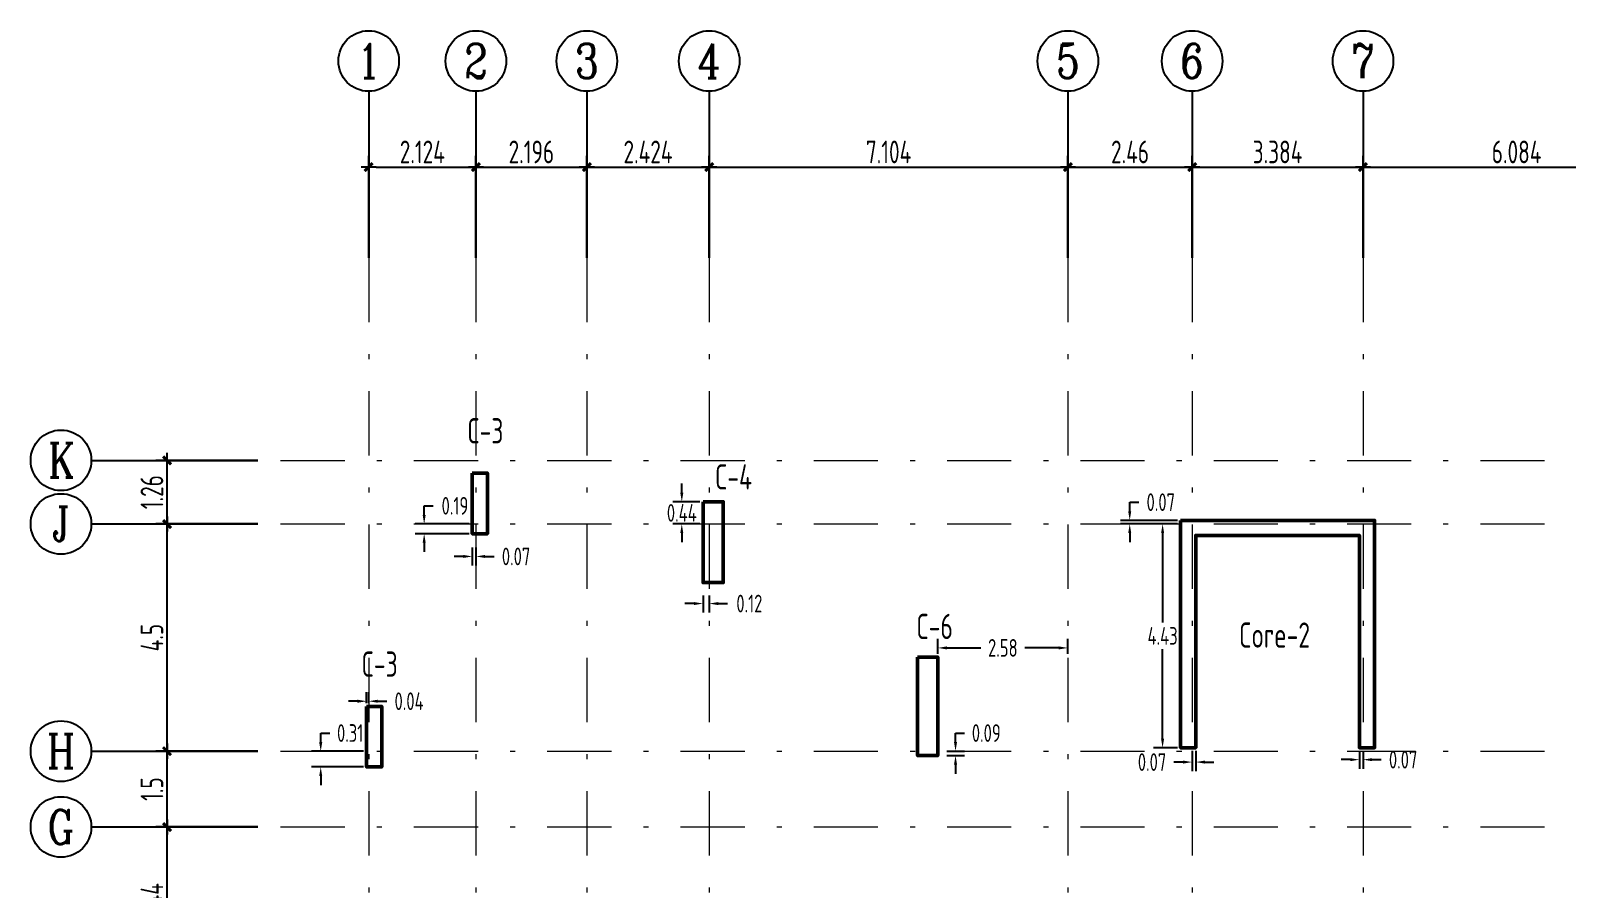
# Model space of a CAD drawing. Header units: metres. Extents: x 0 to 435, y 0 to 273.
# Drawn here: x 253.26 to 283.67, y 37.5 to 54.48 of the extents above; entities that cross this region are included whole.
import ezdxf
from ezdxf.enums import TextEntityAlignment as Align

# ---------------------------------------------------------------- set-up
doc = ezdxf.new("R2010")
doc.units = ezdxf.units.M
doc.header["$MEASUREMENT"] = 0
doc.linetypes.add('B4-PLANS$0$DASHDOT', pattern=[25.4, 12.7, -6.35, 0, -6.35])
doc.layers.get('0').update_dxf_attribs({"plot": 0})
for name, color, linetype in [('Columns', 2, 'Continuous'), ('S-Walls', 4, 'Continuous'), ('YQ_AXIS', 3, 'Continuous'), ('YQ_DIM', 3, 'Continuous')]:
    doc.layers.add(name, color=color, linetype=linetype)
doc.layers.add('Dote', color=1, linetype='B4-PLANS$0$DASHDOT', lineweight=15)
doc.styles.add('YQ_AXIS', font='COMPLEX.SHX', dxfattribs={"width": 0.8, "bigfont": 'GBCBIG.SHX'})
doc.styles.add('YQ_DIM', font='SUPEROS.SHX', dxfattribs={"width": 0.8, "bigfont": 'HZDX.SHX'})
doc.styles.add('YQ_TEXT', font='SUPEROS.SHX', dxfattribs={"width": 0.8, "bigfont": 'HZDX.SHX'})
doc.dimstyles.new('Col Coor', dxfattribs={"dimscale": 0, "dimtxt": 0.35, "dimasz": 0.18, "dimexe": 0.18, "dimexo": 0.0625, "dimgap": 0.09, "dimtad": 0, "dimtih": 1, "dimtoh": 1, "dimzin": 0, "dimdsep": 46, "dimtxsty": 'YQ_DIM', "dimcen": 0.09, "dimclrt": 256, "dimadec": 0, "dimazin": 0, "dimtfac": 1, "dimtofl": 0, "dimtmove": 0, "dimatfit": 3, "dimfxl": 1, "dimtolj": 1, "dimtzin": 0, "dimarcsym": 0})
doc.dimstyles.new('yqm0_150', dxfattribs={"dimscale": 0.15, "dimtxt": 3, "dimasz": 1, "dimexe": 1.5, "dimexo": 3, "dimgap": 0.5, "dimtad": 1, "dimdec": 3, "dimdsep": 46, "dimtxsty": 'YQ_DIM', "dimblk": 'YQTICK', "dimcen": 0, "dimclrd": 256, "dimclre": 256, "dimclrt": 7, "dimadec": 1, "dimazin": 2, "dimtfac": 1, "dimtdec": 4, "dimtix": 1, "dimtmove": 2, "dimatfit": 2, "dimfxl": 1, "dimtolj": 1, "dimtzin": 0, "dimarcsym": 0})

# ---------------------------------------------------------------- blocks, each defined once
blk = doc.blocks.new('YQTICK')
blk.add_line((-1, 0), (1, 0))
at = {"const_width": 0.4}
blk.add_lwpolyline([(0.53, 0.53), (-0.53, -0.53)], dxfattribs=at)
blk = doc.blocks.new('*D805')
at = {"layer": 'Defpoints', "color": 0, "transparency": 16777216}
for p in [(255.956, 38.716), (258.206, 38.716), (258.206, 35.572)]:
    blk.add_point(p, dxfattribs=at)
at = {"layer": 'YQ_DIM', "lineweight": -2, "transparency": 16777216}
for p, q in [((257.756, 38.716), (255.731, 38.716)), ((255.956, 35.722), (255.956, 38.566)), ((257.756, 35.572), (255.731, 35.572))]:
    blk.add_line(p, q, dxfattribs=at)
at = {"layer": 'YQ_DIM', "lineweight": -2, "transparency": 16777216, "xscale": 0.15, "yscale": 0.15, "zscale": 0.15}
for p, rotation in [((255.956, 38.716), 90), ((255.956, 35.572), 270)]:
    blk.add_blockref('YQTICK', p, dxfattribs=dict(at, rotation=rotation))
at = {"layer": 'YQ_DIM', "color": 7, "transparency": 16777216, "insert": (255.656, 37.144), "char_height": 0.45, "attachment_point": 5, "rotation": 90, "style": 'YQ_DIM'}
blk.add_mtext('\\A1;3.144', dxfattribs=at)
blk = doc.blocks.new('*D806')
at = {"layer": 'Defpoints', "color": 0, "transparency": 16777216}
for p in [(255.956, 40.216), (258.206, 40.216), (258.206, 38.716)]:
    blk.add_point(p, dxfattribs=at)
at = {"layer": 'YQ_DIM', "lineweight": -2, "transparency": 16777216}
for p, q in [((257.756, 40.216), (255.731, 40.216)), ((255.956, 38.866), (255.956, 40.066)), ((257.756, 38.716), (255.731, 38.716))]:
    blk.add_line(p, q, dxfattribs=at)
at = {"layer": 'YQ_DIM', "lineweight": -2, "transparency": 16777216, "xscale": 0.15, "yscale": 0.15, "zscale": 0.15}
for p, rotation in [((255.956, 40.216), 90), ((255.956, 38.716), 270)]:
    blk.add_blockref('YQTICK', p, dxfattribs=dict(at, rotation=rotation))
at = {"layer": 'YQ_DIM', "color": 7, "transparency": 16777216, "insert": (255.656, 39.466), "char_height": 0.45, "attachment_point": 5, "rotation": 90, "style": 'YQ_DIM'}
blk.add_mtext('\\A1;1.5', dxfattribs=at)
blk = doc.blocks.new('*D807')
at = {"layer": 'Defpoints', "color": 0, "transparency": 16777216}
for p in [(255.956, 44.716), (258.206, 44.716), (258.206, 40.216)]:
    blk.add_point(p, dxfattribs=at)
at = {"layer": 'YQ_DIM', "lineweight": -2, "transparency": 16777216}
for p, q in [((257.756, 44.716), (255.731, 44.716)), ((255.956, 40.366), (255.956, 44.566)), ((257.756, 40.216), (255.731, 40.216))]:
    blk.add_line(p, q, dxfattribs=at)
at = {"layer": 'YQ_DIM', "lineweight": -2, "transparency": 16777216, "xscale": 0.15, "yscale": 0.15, "zscale": 0.15}
for p, rotation in [((255.956, 44.716), 90), ((255.956, 40.216), 270)]:
    blk.add_blockref('YQTICK', p, dxfattribs=dict(at, rotation=rotation))
at = {"layer": 'YQ_DIM', "color": 7, "transparency": 16777216, "insert": (255.656, 42.466), "char_height": 0.45, "attachment_point": 5, "rotation": 90, "style": 'YQ_DIM'}
blk.add_mtext('\\A1;4.5', dxfattribs=at)
blk = doc.blocks.new('*D808')
at = {"layer": 'Defpoints', "color": 0, "transparency": 16777216}
for p in [(255.956, 45.976), (258.206, 45.976), (258.206, 44.716)]:
    blk.add_point(p, dxfattribs=at)
at = {"layer": 'YQ_DIM', "lineweight": -2, "transparency": 16777216}
for p, q in [((257.756, 45.976), (255.731, 45.976)), ((255.956, 44.866), (255.956, 45.826)), ((257.756, 44.716), (255.731, 44.716))]:
    blk.add_line(p, q, dxfattribs=at)
at = {"layer": 'YQ_DIM', "lineweight": -2, "transparency": 16777216, "xscale": 0.15, "yscale": 0.15, "zscale": 0.15}
for p, rotation in [((255.956, 45.976), 90), ((255.956, 44.716), 270)]:
    blk.add_blockref('YQTICK', p, dxfattribs=dict(at, rotation=rotation))
at = {"layer": 'YQ_DIM', "color": 7, "transparency": 16777216, "insert": (255.656, 45.346), "char_height": 0.45, "attachment_point": 5, "rotation": 90, "style": 'YQ_DIM'}
blk.add_mtext('\\A1;1.26', dxfattribs=at)
blk = doc.blocks.new('*D794')
at = {"layer": 'Defpoints', "color": 0, "transparency": 16777216}
for p in [(262.073, 51.783), (259.949, 49.533), (262.073, 49.533)]:
    blk.add_point(p, dxfattribs=at)
at = {"layer": 'YQ_DIM', "lineweight": -2, "transparency": 16777216}
for p, q in [((259.949, 49.983), (259.949, 52.008)), ((262.073, 49.983), (262.073, 52.008)), ((260.099, 51.783), (261.923, 51.783))]:
    blk.add_line(p, q, dxfattribs=at)
at = {"layer": 'YQ_DIM', "lineweight": -2, "transparency": 16777216, "xscale": 0.15, "yscale": 0.15, "zscale": 0.15, "rotation": 180}
blk.add_blockref('YQTICK', (259.949, 51.783), dxfattribs=at)
at = {"layer": 'YQ_DIM', "lineweight": -2, "transparency": 16777216, "xscale": 0.15, "yscale": 0.15, "zscale": 0.15}
blk.add_blockref('YQTICK', (262.073, 51.783), dxfattribs=at)
at = {"layer": 'YQ_DIM', "color": 7, "transparency": 16777216, "insert": (261.011, 52.083), "char_height": 0.45, "attachment_point": 5, "style": 'YQ_DIM'}
blk.add_mtext('\\A1;2.124', dxfattribs=at)
blk = doc.blocks.new('*D795')
at = {"layer": 'Defpoints', "color": 0, "transparency": 16777216}
for p in [(264.269, 51.783), (262.073, 49.533), (264.269, 49.533)]:
    blk.add_point(p, dxfattribs=at)
at = {"layer": 'YQ_DIM', "lineweight": -2, "transparency": 16777216}
for p, q in [((262.073, 49.983), (262.073, 52.008)), ((264.269, 49.983), (264.269, 52.008)), ((262.223, 51.783), (264.119, 51.783))]:
    blk.add_line(p, q, dxfattribs=at)
at = {"layer": 'YQ_DIM', "lineweight": -2, "transparency": 16777216, "xscale": 0.15, "yscale": 0.15, "zscale": 0.15, "rotation": 180}
blk.add_blockref('YQTICK', (262.073, 51.783), dxfattribs=at)
at = {"layer": 'YQ_DIM', "lineweight": -2, "transparency": 16777216, "xscale": 0.15, "yscale": 0.15, "zscale": 0.15}
blk.add_blockref('YQTICK', (264.269, 51.783), dxfattribs=at)
at = {"layer": 'YQ_DIM', "color": 7, "transparency": 16777216, "insert": (263.171, 52.083), "char_height": 0.45, "attachment_point": 5, "style": 'YQ_DIM'}
blk.add_mtext('\\A1;2.196', dxfattribs=at)
blk = doc.blocks.new('*D796')
at = {"layer": 'Defpoints', "color": 0, "transparency": 16777216}
for p in [(266.693, 51.783), (264.269, 49.533), (266.693, 49.533)]:
    blk.add_point(p, dxfattribs=at)
at = {"layer": 'YQ_DIM', "lineweight": -2, "transparency": 16777216}
for p, q in [((264.269, 49.983), (264.269, 52.008)), ((266.693, 49.983), (266.693, 52.008)), ((264.419, 51.783), (266.543, 51.783))]:
    blk.add_line(p, q, dxfattribs=at)
at = {"layer": 'YQ_DIM', "lineweight": -2, "transparency": 16777216, "xscale": 0.15, "yscale": 0.15, "zscale": 0.15, "rotation": 180}
blk.add_blockref('YQTICK', (264.269, 51.783), dxfattribs=at)
at = {"layer": 'YQ_DIM', "lineweight": -2, "transparency": 16777216, "xscale": 0.15, "yscale": 0.15, "zscale": 0.15}
blk.add_blockref('YQTICK', (266.693, 51.783), dxfattribs=at)
at = {"layer": 'YQ_DIM', "color": 7, "transparency": 16777216, "insert": (265.481, 52.083), "char_height": 0.45, "attachment_point": 5, "style": 'YQ_DIM'}
blk.add_mtext('\\A1;2.424', dxfattribs=at)
blk = doc.blocks.new('*D797')
at = {"layer": 'Defpoints', "color": 0, "transparency": 16777216}
for p in [(273.797, 51.783), (266.693, 49.533), (273.797, 49.533)]:
    blk.add_point(p, dxfattribs=at)
at = {"layer": 'YQ_DIM', "lineweight": -2, "transparency": 16777216}
for p, q in [((266.693, 49.983), (266.693, 52.008)), ((273.797, 49.983), (273.797, 52.008)), ((266.843, 51.783), (273.647, 51.783))]:
    blk.add_line(p, q, dxfattribs=at)
at = {"layer": 'YQ_DIM', "lineweight": -2, "transparency": 16777216, "xscale": 0.15, "yscale": 0.15, "zscale": 0.15, "rotation": 180}
blk.add_blockref('YQTICK', (266.693, 51.783), dxfattribs=at)
at = {"layer": 'YQ_DIM', "lineweight": -2, "transparency": 16777216, "xscale": 0.15, "yscale": 0.15, "zscale": 0.15}
blk.add_blockref('YQTICK', (273.797, 51.783), dxfattribs=at)
at = {"layer": 'YQ_DIM', "color": 7, "transparency": 16777216, "insert": (270.245, 52.083), "char_height": 0.45, "attachment_point": 5, "style": 'YQ_DIM'}
blk.add_mtext('\\A1;7.104', dxfattribs=at)
blk = doc.blocks.new('*D798')
at = {"layer": 'Defpoints', "color": 0, "transparency": 16777216}
for p in [(276.257, 51.783), (273.797, 49.533), (276.257, 49.533)]:
    blk.add_point(p, dxfattribs=at)
at = {"layer": 'YQ_DIM', "lineweight": -2, "transparency": 16777216}
for p, q in [((273.797, 49.983), (273.797, 52.008)), ((276.257, 49.983), (276.257, 52.008)), ((273.947, 51.783), (276.107, 51.783))]:
    blk.add_line(p, q, dxfattribs=at)
at = {"layer": 'YQ_DIM', "lineweight": -2, "transparency": 16777216, "xscale": 0.15, "yscale": 0.15, "zscale": 0.15, "rotation": 180}
blk.add_blockref('YQTICK', (273.797, 51.783), dxfattribs=at)
at = {"layer": 'YQ_DIM', "lineweight": -2, "transparency": 16777216, "xscale": 0.15, "yscale": 0.15, "zscale": 0.15}
blk.add_blockref('YQTICK', (276.257, 51.783), dxfattribs=at)
at = {"layer": 'YQ_DIM', "color": 7, "transparency": 16777216, "insert": (275.027, 52.083), "char_height": 0.45, "attachment_point": 5, "style": 'YQ_DIM'}
blk.add_mtext('\\A1;2.46', dxfattribs=at)
blk = doc.blocks.new('*D799')
at = {"layer": 'Defpoints', "color": 0, "transparency": 16777216}
for p in [(279.641, 51.783), (276.257, 49.533), (279.641, 49.533)]:
    blk.add_point(p, dxfattribs=at)
at = {"layer": 'YQ_DIM', "lineweight": -2, "transparency": 16777216}
for p, q in [((276.257, 49.983), (276.257, 52.008)), ((279.641, 49.983), (279.641, 52.008)), ((276.407, 51.783), (279.491, 51.783))]:
    blk.add_line(p, q, dxfattribs=at)
at = {"layer": 'YQ_DIM', "lineweight": -2, "transparency": 16777216, "xscale": 0.15, "yscale": 0.15, "zscale": 0.15, "rotation": 180}
blk.add_blockref('YQTICK', (276.257, 51.783), dxfattribs=at)
at = {"layer": 'YQ_DIM', "lineweight": -2, "transparency": 16777216, "xscale": 0.15, "yscale": 0.15, "zscale": 0.15}
blk.add_blockref('YQTICK', (279.641, 51.783), dxfattribs=at)
at = {"layer": 'YQ_DIM', "color": 7, "transparency": 16777216, "insert": (277.949, 52.083), "char_height": 0.45, "attachment_point": 5, "style": 'YQ_DIM'}
blk.add_mtext('\\A1;3.384', dxfattribs=at)
blk = doc.blocks.new('*D765')
at = {"layer": 'Defpoints', "color": 0, "transparency": 16777216}
for p in [(285.725, 51.783), (279.641, 49.533), (285.725, 49.533)]:
    blk.add_point(p, dxfattribs=at)
at = {"layer": 'YQ_DIM', "lineweight": -2, "transparency": 16777216}
for p, q in [((279.641, 49.983), (279.641, 52.008)), ((285.725, 49.983), (285.725, 52.008)), ((279.791, 51.783), (285.575, 51.783))]:
    blk.add_line(p, q, dxfattribs=at)
at = {"layer": 'YQ_DIM', "lineweight": -2, "transparency": 16777216, "xscale": 0.15, "yscale": 0.15, "zscale": 0.15, "rotation": 180}
blk.add_blockref('YQTICK', (279.641, 51.783), dxfattribs=at)
at = {"layer": 'YQ_DIM', "lineweight": -2, "transparency": 16777216, "xscale": 0.15, "yscale": 0.15, "zscale": 0.15}
blk.add_blockref('YQTICK', (285.725, 51.783), dxfattribs=at)
at = {"layer": 'YQ_DIM', "color": 7, "transparency": 16777216, "insert": (282.683, 52.083), "char_height": 0.45, "attachment_point": 5, "style": 'YQ_DIM'}
blk.add_mtext('\\A1;6.084', dxfattribs=at)
blk = doc.blocks.new('*D1250')
at = {"layer": 'Columns', "color": 0, "lineweight": -2, "transparency": 16777216}
for p, q in [((271.571, 40.396), (271.571, 40.576)), ((271.571, 40.576), (271.751, 40.576)), ((271.396, 40.216), (271.751, 40.216)), ((271.396, 40.129), (271.751, 40.129)), ((271.571, 39.949), (271.571, 39.769))]:
    blk.add_line(p, q, dxfattribs=at)
at = {"layer": 'Columns', "color": 0, "transparency": 16777216}
for points in [[(271.541, 40.396), (271.601, 40.396), (271.571, 40.216)], [(271.541, 39.949), (271.601, 39.949), (271.571, 40.129)]]:
    blk.add_solid(points, dxfattribs=at)
at = {"layer": 'Defpoints', "color": 0, "transparency": 16777216}
for p in [(271.334, 40.216), (271.571, 40.216), (271.334, 40.129)]:
    blk.add_point(p, dxfattribs=at)
at = {"layer": 'Columns', "transparency": 16777216, "insert": (272.18, 40.576), "char_height": 0.35, "attachment_point": 5, "style": 'YQ_DIM'}
blk.add_mtext('\\A1;0.09', dxfattribs=at)
blk = doc.blocks.new('*D1251')
at = {"layer": 'Columns', "color": 0, "lineweight": -2, "transparency": 16777216}
for p, q in [((266.15, 45.336), (266.15, 45.516)), ((266.509, 45.156), (265.97, 45.156)), ((266.509, 44.716), (265.97, 44.716)), ((266.15, 44.536), (266.15, 44.356))]:
    blk.add_line(p, q, dxfattribs=at)
at = {"layer": 'Columns', "color": 0, "transparency": 16777216}
for points in [[(266.12, 45.336), (266.18, 45.336), (266.15, 45.156)], [(266.12, 44.536), (266.18, 44.536), (266.15, 44.716)]]:
    blk.add_solid(points, dxfattribs=at)
at = {"layer": 'Defpoints', "color": 0, "transparency": 16777216}
for p in [(266.571, 45.156), (266.15, 44.716), (266.571, 44.716)]:
    blk.add_point(p, dxfattribs=at)
at = {"layer": 'Columns', "transparency": 16777216, "insert": (266.15, 44.936), "char_height": 0.35, "attachment_point": 5, "style": 'YQ_DIM'}
blk.add_mtext('\\A1;0.44', dxfattribs=at)
blk = doc.blocks.new('*D1252')
at = {"layer": 'Columns', "color": 0, "lineweight": -2, "transparency": 16777216}
for p, q in [((266.571, 43.302), (266.571, 42.96)), ((266.693, 43.302), (266.693, 42.96)), ((266.391, 43.14), (266.211, 43.14)), ((266.873, 43.14), (267.053, 43.14))]:
    blk.add_line(p, q, dxfattribs=at)
at = {"layer": 'Columns', "color": 0, "transparency": 16777216}
for points in [[(266.391, 43.17), (266.391, 43.11), (266.571, 43.14)], [(266.873, 43.17), (266.873, 43.11), (266.693, 43.14)]]:
    blk.add_solid(points, dxfattribs=at)
at = {"layer": 'Defpoints', "color": 0, "transparency": 16777216}
for p in [(266.571, 43.365), (266.693, 43.365), (266.693, 43.14)]:
    blk.add_point(p, dxfattribs=at)
at = {"layer": 'Columns', "transparency": 16777216, "insert": (267.488, 43.14), "char_height": 0.35, "attachment_point": 5, "style": 'YQ_DIM'}
blk.add_mtext('\\A1;0.12', dxfattribs=at)
blk = doc.blocks.new('*D1253')
at = {"layer": 'Columns', "color": 0, "lineweight": -2, "transparency": 16777216}
for p, q in [((262.001, 44.251), (262.001, 43.893)), ((262.073, 44.251), (262.073, 43.893)), ((261.821, 44.073), (261.641, 44.073)), ((262.253, 44.073), (262.433, 44.073))]:
    blk.add_line(p, q, dxfattribs=at)
at = {"layer": 'Columns', "color": 0, "transparency": 16777216}
for points in [[(261.821, 44.103), (261.821, 44.043), (262.001, 44.073)], [(262.253, 44.103), (262.253, 44.043), (262.073, 44.073)]]:
    blk.add_solid(points, dxfattribs=at)
at = {"layer": 'Defpoints', "color": 0, "transparency": 16777216}
for p in [(262.001, 44.313), (262.073, 44.313), (262.073, 44.073)]:
    blk.add_point(p, dxfattribs=at)
at = {"layer": 'Columns', "transparency": 16777216, "insert": (262.868, 44.073), "char_height": 0.35, "attachment_point": 5, "style": 'YQ_DIM'}
blk.add_mtext('\\A1;0.07', dxfattribs=at)
blk = doc.blocks.new('*D1254')
at = {"layer": 'Columns', "color": 0, "lineweight": -2, "transparency": 16777216}
for p, q in [((261.048, 44.896), (261.048, 45.076)), ((261.048, 45.076), (261.228, 45.076)), ((261.939, 44.716), (260.868, 44.716)), ((261.939, 44.524), (260.868, 44.524)), ((261.048, 44.344), (261.048, 44.164))]:
    blk.add_line(p, q, dxfattribs=at)
at = {"layer": 'Columns', "color": 0, "transparency": 16777216}
for points in [[(261.018, 44.896), (261.078, 44.896), (261.048, 44.716)], [(261.018, 44.344), (261.078, 44.344), (261.048, 44.524)]]:
    blk.add_solid(points, dxfattribs=at)
at = {"layer": 'Defpoints', "color": 0, "transparency": 16777216}
for p in [(261.048, 44.716), (262.001, 44.716), (262.001, 44.524)]:
    blk.add_point(p, dxfattribs=at)
at = {"layer": 'Columns', "transparency": 16777216, "insert": (261.657, 45.076), "char_height": 0.35, "attachment_point": 5, "style": 'YQ_DIM'}
blk.add_mtext('\\A1;0.19', dxfattribs=at)
blk = doc.blocks.new('*D1255')
at = {"layer": 'Columns', "color": 0, "lineweight": -2, "transparency": 16777216}
for p, q in [((259.907, 41.167), (259.907, 41.386)), ((259.949, 41.167), (259.949, 41.386)), ((259.727, 41.206), (259.547, 41.206)), ((260.129, 41.206), (260.309, 41.206))]:
    blk.add_line(p, q, dxfattribs=at)
at = {"layer": 'Columns', "color": 0, "transparency": 16777216}
for points in [[(259.727, 41.236), (259.727, 41.176), (259.907, 41.206)], [(260.129, 41.236), (260.129, 41.176), (259.949, 41.206)]]:
    blk.add_solid(points, dxfattribs=at)
at = {"layer": 'Defpoints', "color": 0, "transparency": 16777216}
for p in [(259.907, 41.104), (259.949, 41.206), (259.949, 41.104)]:
    blk.add_point(p, dxfattribs=at)
at = {"layer": 'Columns', "transparency": 16777216, "insert": (260.749, 41.206), "char_height": 0.35, "attachment_point": 5, "style": 'YQ_DIM'}
blk.add_mtext('\\A1;0.04', dxfattribs=at)
blk = doc.blocks.new('*D1291')
at = {"layer": 'Columns', "color": 0, "lineweight": -2, "transparency": 16777216}
for p, q in [((276.257, 40.222), (276.257, 39.821)), ((276.329, 40.222), (276.329, 39.821)), ((276.077, 40.001), (275.897, 40.001)), ((276.509, 40.001), (276.689, 40.001))]:
    blk.add_line(p, q, dxfattribs=at)
at = {"layer": 'Columns', "color": 0, "transparency": 16777216}
for points in [[(276.077, 40.031), (276.077, 39.971), (276.257, 40.001)], [(276.509, 40.031), (276.509, 39.971), (276.329, 40.001)]]:
    blk.add_solid(points, dxfattribs=at)
at = {"layer": 'Defpoints', "color": 0, "transparency": 16777216}
for p in [(276.257, 40.284), (276.329, 40.284), (276.257, 40.001)]:
    blk.add_point(p, dxfattribs=at)
at = {"layer": 'Columns', "transparency": 16777216, "insert": (275.463, 40.001), "char_height": 0.35, "attachment_point": 5, "style": 'YQ_DIM'}
blk.add_mtext('\\A1;0.07', dxfattribs=at)
blk = doc.blocks.new('*D1292')
at = {"layer": 'Columns', "color": 0, "lineweight": -2, "transparency": 16777216}
for p, q in [((275.967, 44.716), (275.492, 44.716)), ((275.672, 44.536), (275.672, 42.765)), ((275.672, 40.464), (275.672, 42.235)), ((275.967, 40.284), (275.492, 40.284))]:
    blk.add_line(p, q, dxfattribs=at)
at = {"layer": 'Columns', "color": 0, "transparency": 16777216}
for points in [[(275.642, 44.536), (275.702, 44.536), (275.672, 44.716)], [(275.642, 40.464), (275.702, 40.464), (275.672, 40.284)]]:
    blk.add_solid(points, dxfattribs=at)
at = {"layer": 'Defpoints', "color": 0, "transparency": 16777216}
for p in [(275.672, 44.716), (276.029, 44.716), (276.029, 40.284)]:
    blk.add_point(p, dxfattribs=at)
at = {"layer": 'Columns', "transparency": 16777216, "insert": (275.672, 42.5), "char_height": 0.35, "attachment_point": 5, "style": 'YQ_DIM'}
blk.add_mtext('\\A1;4.43', dxfattribs=at)
blk = doc.blocks.new('*D1293')
at = {"layer": 'Columns', "color": 0, "lineweight": -2, "transparency": 16777216}
for p, q in [((275.021, 44.968), (275.021, 45.148)), ((275.021, 45.148), (275.201, 45.148)), ((275.967, 44.788), (274.841, 44.788)), ((275.967, 44.716), (274.841, 44.716)), ((275.021, 44.536), (275.021, 44.356))]:
    blk.add_line(p, q, dxfattribs=at)
at = {"layer": 'Columns', "color": 0, "transparency": 16777216}
for points in [[(274.991, 44.968), (275.051, 44.968), (275.021, 44.788)], [(274.991, 44.536), (275.051, 44.536), (275.021, 44.716)]]:
    blk.add_solid(points, dxfattribs=at)
at = {"layer": 'Defpoints', "color": 0, "transparency": 16777216}
for p in [(275.021, 44.788), (276.029, 44.788), (276.029, 44.716)]:
    blk.add_point(p, dxfattribs=at)
at = {"layer": 'Columns', "transparency": 16777216, "insert": (275.636, 45.148), "char_height": 0.35, "attachment_point": 5, "style": 'YQ_DIM'}
blk.add_mtext('\\A1;0.07', dxfattribs=at)
blk = doc.blocks.new('*D1294')
at = {"layer": 'Columns', "color": 0, "lineweight": -2, "transparency": 16777216}
for p, q in [((271.219, 42.142), (271.219, 42.442)), ((273.797, 42.142), (273.797, 42.442)), ((271.399, 42.262), (272.074, 42.262)), ((273.617, 42.262), (272.943, 42.262))]:
    blk.add_line(p, q, dxfattribs=at)
at = {"layer": 'Columns', "color": 0, "transparency": 16777216}
for points in [[(271.399, 42.292), (271.399, 42.232), (271.219, 42.262)], [(273.617, 42.292), (273.617, 42.232), (273.797, 42.262)]]:
    blk.add_solid(points, dxfattribs=at)
at = {"layer": 'Defpoints', "color": 0, "transparency": 16777216}
for p in [(271.219, 42.079), (273.797, 42.262), (273.797, 42.079)]:
    blk.add_point(p, dxfattribs=at)
at = {"layer": 'Columns', "transparency": 16777216, "insert": (272.508, 42.262), "char_height": 0.35, "attachment_point": 5, "style": 'YQ_DIM'}
blk.add_mtext('\\A1;2.58', dxfattribs=at)
blk = doc.blocks.new('*D1295')
at = {"layer": 'Columns', "color": 0, "lineweight": -2, "transparency": 16777216}
for p, q in [((258.999, 40.396), (258.999, 40.576)), ((258.999, 40.576), (259.179, 40.576)), ((259.845, 40.216), (258.819, 40.216)), ((259.845, 39.904), (258.819, 39.904)), ((258.999, 39.724), (258.999, 39.544))]:
    blk.add_line(p, q, dxfattribs=at)
at = {"layer": 'Columns', "color": 0, "transparency": 16777216}
for points in [[(258.969, 40.396), (259.029, 40.396), (258.999, 40.216)], [(258.969, 39.724), (259.029, 39.724), (258.999, 39.904)]]:
    blk.add_solid(points, dxfattribs=at)
at = {"layer": 'Defpoints', "color": 0, "transparency": 16777216}
for p in [(258.999, 40.216), (259.907, 40.216), (259.907, 39.904)]:
    blk.add_point(p, dxfattribs=at)
at = {"layer": 'Columns', "transparency": 16777216, "insert": (259.582, 40.576), "char_height": 0.35, "attachment_point": 5, "style": 'YQ_DIM'}
blk.add_mtext('\\A1;0.31', dxfattribs=at)
blk = doc.blocks.new('*D1301')
at = {"layer": 'Columns', "color": 0, "lineweight": -2, "transparency": 16777216}
for p, q in [((279.569, 40.222), (279.569, 39.869)), ((279.641, 40.222), (279.641, 39.869)), ((279.389, 40.049), (279.209, 40.049)), ((279.821, 40.049), (280.001, 40.049))]:
    blk.add_line(p, q, dxfattribs=at)
at = {"layer": 'Columns', "color": 0, "transparency": 16777216}
for points in [[(279.389, 40.079), (279.389, 40.019), (279.569, 40.049)], [(279.821, 40.079), (279.821, 40.019), (279.641, 40.049)]]:
    blk.add_solid(points, dxfattribs=at)
at = {"layer": 'Defpoints', "color": 0, "transparency": 16777216}
for p in [(279.569, 40.284), (279.641, 40.284), (279.641, 40.049)]:
    blk.add_point(p, dxfattribs=at)
at = {"layer": 'Columns', "transparency": 16777216, "insert": (280.436, 40.049), "char_height": 0.35, "attachment_point": 5, "style": 'YQ_DIM'}
blk.add_mtext('\\A1;0.07', dxfattribs=at)

msp = doc.modelspace()

# ---------------------------------------------------------------- linework, layer by layer
at = {"layer": 'Columns', "lineweight": 50}
for points in [[(262.0012, 45.7241), (262.3012, 45.7241), (262.3012, 44.5241), (262.0012, 44.5241)], [(266.5712, 45.1561), (266.5712, 43.5561), (266.9712, 43.5561), (266.9712, 45.1561)], [(270.8192, 42.0791), (270.8192, 40.1291), (271.2192, 40.1291), (271.2192, 42.0791)], [(259.9072, 41.1041), (260.2072, 41.1041), (260.2072, 39.9041), (259.9072, 39.9041)]]:
    msp.add_lwpolyline(points, close=True, dxfattribs=at)
at = {"layer": 'Dote', "ltscale": 0.1}
for p, q in [((259.9492, 49.9834), (259.9492, 17.8357)), ((262.0732, 49.9834), (262.0732, 17.8357)), ((264.2692, 49.9834), (264.2692, 17.8357)), ((266.6932, 49.9834), (266.6932, 17.8357)), ((273.7972, 49.9834), (273.7972, 17.8357)), ((276.2572, 49.9834), (276.2572, 17.8357)), ((279.6412, 49.9834), (279.6412, 17.8357)), ((258.2056, 45.9761), (315.1054, 45.9761)), ((258.2056, 44.7161), (315.1054, 44.7161)), ((258.2056, 40.2161), (315.1054, 40.2161)), ((258.2056, 38.7161), (315.1054, 38.7161))]:
    msp.add_line(p, q, dxfattribs=at)
at = {"layer": 'S-Walls', "lineweight": 50}
msp.add_lwpolyline([(276.0292, 44.7881), (276.0292, 40.2841), (276.3292, 40.2841), (276.3292, 44.4881), (279.5692, 44.4881), (279.5692, 40.2841), (279.8692, 40.2841), (279.8692, 44.7881), (276.0292, 44.7881)], dxfattribs=at)
at = {"layer": 'YQ_AXIS'}
for p, q in [((259.9492, 53.2834), (259.9492, 49.9834)), ((262.0732, 53.2834), (262.0732, 49.9834)), ((264.2692, 53.2834), (264.2692, 49.9834)), ((266.6932, 53.2834), (266.6932, 49.9834)), ((273.7972, 53.2834), (273.7972, 49.9834)), ((276.2572, 53.2834), (276.2572, 49.9834)), ((279.6412, 53.2834), (279.6412, 49.9834)), ((254.4556, 45.9761), (257.7556, 45.9761)), ((254.4556, 44.7161), (257.7556, 44.7161)), ((254.4556, 40.2161), (257.7556, 40.2161)), ((254.4556, 38.7161), (257.7556, 38.7161))]:
    msp.add_line(p, q, dxfattribs=at)
for centre in [(259.9492, 53.8834), (262.0732, 53.8834), (264.2692, 53.8834), (266.6932, 53.8834), (273.7972, 53.8834), (276.2572, 53.8834), (279.6412, 53.8834), (253.8556, 45.9761), (253.8556, 44.7161), (253.8556, 40.2161), (253.8556, 38.7161)]:
    msp.add_circle(centre, 0.6, dxfattribs=at)

# ---------------------------------------------------------------- texts
at = {"layer": 'YQ_AXIS', "color": 7, "style": 'YQ_AXIS', "width": 0.8}
for s, p in [('1', (259.9492, 53.8834)), ('2', (262.0732, 53.8834)), ('3', (264.2692, 53.8834)), ('4', (266.6932, 53.8834)), ('5', (273.7972, 53.8834)), ('6', (276.2572, 53.8834)), ('7', (279.6412, 53.8834)), ('K', (253.8556, 45.9761)), ('J', (253.8556, 44.7161)), ('H', (253.8556, 40.2161)), ('G', (253.8556, 38.7161))]:
    msp.add_text(s, height=0.675, dxfattribs=at).set_placement(p, align=Align.MIDDLE)
at = {"layer": 'YQ_DIM', "style": 'YQ_TEXT', "width": 0.8}
for s, p in [('C-3', (262.2592, 46.5618)), ('C-4', (267.1732, 45.6495)), ('C-6', (271.1572, 42.6877)), ('Core-2', (277.8897, 42.517)), ('C-3', (260.1652, 41.9418))]:
    msp.add_text(s, height=0.5, dxfattribs=at).set_placement(p, align=Align.MIDDLE)

# ---------------------------------------------------------------- dimensions: what is measured, and where the dimension line sits
at = {"layer": 'Columns'}
for base, p1, p2, picture, middle in [((266.1499, 44.7161), (266.5712, 45.1561), (266.5712, 44.7161), '*D1251', (266.1499, 44.9361)), ((275.0211, 44.7881), (276.0292, 44.7161), (276.0292, 44.7881), '*D1293', (275.6357, 45.1481)), ((261.0483, 44.7161), (262.0012, 44.5241), (262.0012, 44.7161), '*D1254', (261.6575, 45.0761)), ((258.9992, 40.2161), (259.9072, 39.9041), (259.9072, 40.2161), '*D1295', (259.5815, 40.5761))]:
    dim = msp.add_linear_dim(base=base, p1=p1, p2=p2, angle=90, dimstyle='Col Coor', override={"dimscale": 1}, dxfattribs=at)
    dim.commit()
    dim.dimension.update_dxf_attribs({"geometry": picture, "text_midpoint": middle, "dimtype": 160})
for base, p1, p2, picture, middle in [((275.6724, 44.7161), (276.0292, 40.2841), (276.0292, 44.7161), '*D1292', (275.6724, 42.5001)), ((271.5708, 40.2161), (271.3337, 40.1291), (271.3337, 40.2161), '*D1250', (272.18, 40.5761))]:
    dim = msp.add_linear_dim(base=base, p1=p1, p2=p2, angle=90, dimstyle='Col Coor', override={"dimscale": 1}, dxfattribs=at)
    dim.commit()
    dim.dimension.update_dxf_attribs({"geometry": picture, "text_midpoint": middle})
for base, p1, p2, picture, middle in [((262.0732, 44.0734), (262.0012, 44.3134), (262.0732, 44.3134), '*D1253', (262.8678, 44.0734)), ((266.6932, 43.1402), (266.5712, 43.365), (266.6932, 43.365), '*D1252', (267.4878, 43.1402)), ((273.7972, 42.2622), (271.2192, 42.0791), (273.7972, 42.0791), '*D1294', (272.5082, 42.2622)), ((259.9492, 41.2059), (259.9072, 41.1041), (259.9492, 41.1041), '*D1255', (260.7492, 41.2059)), ((276.2572, 40.0011), (276.3292, 40.2841), (276.2572, 40.2841), '*D1291', (275.4626, 40.0011)), ((279.6412, 40.0491), (279.5692, 40.2841), (279.6412, 40.2841), '*D1301', (280.4358, 40.0491))]:
    dim = msp.add_linear_dim(base=base, p1=p1, p2=p2, dimstyle='Col Coor', override={"dimscale": 1}, dxfattribs=at)
    dim.commit()
    dim.dimension.update_dxf_attribs({"geometry": picture, "text_midpoint": middle})
at = {"layer": 'YQ_DIM'}
for base, p1, p2, picture, middle in [((262.0732, 51.7834), (259.9492, 49.5334), (262.0732, 49.5334), '*D794', (261.0112, 52.0834)), ((264.2692, 51.7834), (262.0732, 49.5334), (264.2692, 49.5334), '*D795', (263.1712, 52.0834)), ((266.6932, 51.7834), (264.2692, 49.5334), (266.6932, 49.5334), '*D796', (265.4812, 52.0834)), ((273.7972, 51.7834), (266.6932, 49.5334), (273.7972, 49.5334), '*D797', (270.2452, 52.0834)), ((276.2572, 51.7834), (273.7972, 49.5334), (276.2572, 49.5334), '*D798', (275.0272, 52.0834)), ((279.6412, 51.7834), (276.2572, 49.5334), (279.6412, 49.5334), '*D799', (277.9492, 52.0834)), ((285.7252, 51.7834), (279.6412, 49.5334), (285.7252, 49.5334), '*D765', (282.6832, 52.0834))]:
    dim = msp.add_linear_dim(base=base, p1=p1, p2=p2, dimstyle='yqm0_150', dxfattribs=at)
    dim.commit()
    dim.dimension.update_dxf_attribs({"geometry": picture, "text_midpoint": middle})
for base, p1, p2, picture, middle in [((255.9556, 45.9761), (258.2056, 44.7161), (258.2056, 45.9761), '*D808', (255.6556, 45.3461)), ((255.9556, 44.7161), (258.2056, 40.2161), (258.2056, 44.7161), '*D807', (255.6556, 42.4661)), ((255.9556, 40.2161), (258.2056, 38.7161), (258.2056, 40.2161), '*D806', (255.6556, 39.4661)), ((255.9556, 38.7161), (258.2056, 35.5721), (258.2056, 38.7161), '*D805', (255.6556, 37.1441))]:
    dim = msp.add_linear_dim(base=base, p1=p1, p2=p2, angle=90, dimstyle='yqm0_150', dxfattribs=at)
    dim.commit()
    dim.dimension.update_dxf_attribs({"geometry": picture, "text_midpoint": middle})

doc.saveas('drawing.dxf')
